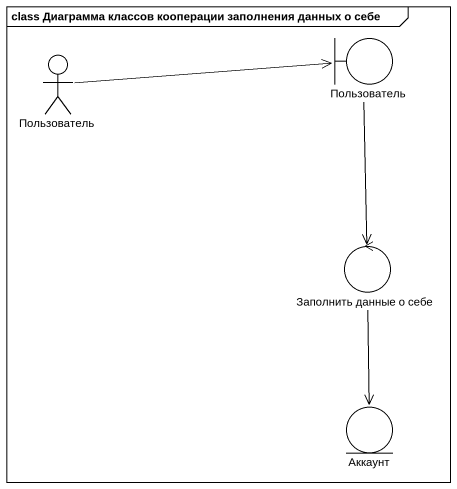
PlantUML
@startuml
mainframe class Диаграмма классов кооперации заполнения данных о себе
boundary Пользователь
actor "Пользователь" as Пользователь_2
control "Заполнить данные о себе" as Заполнить_данные_о_себе
entity Аккаунт
Пользователь --> Заполнить_данные_о_себе
Пользователь_2 -right-> Пользователь
Заполнить_данные_о_себе --> Аккаунт
@enduml
